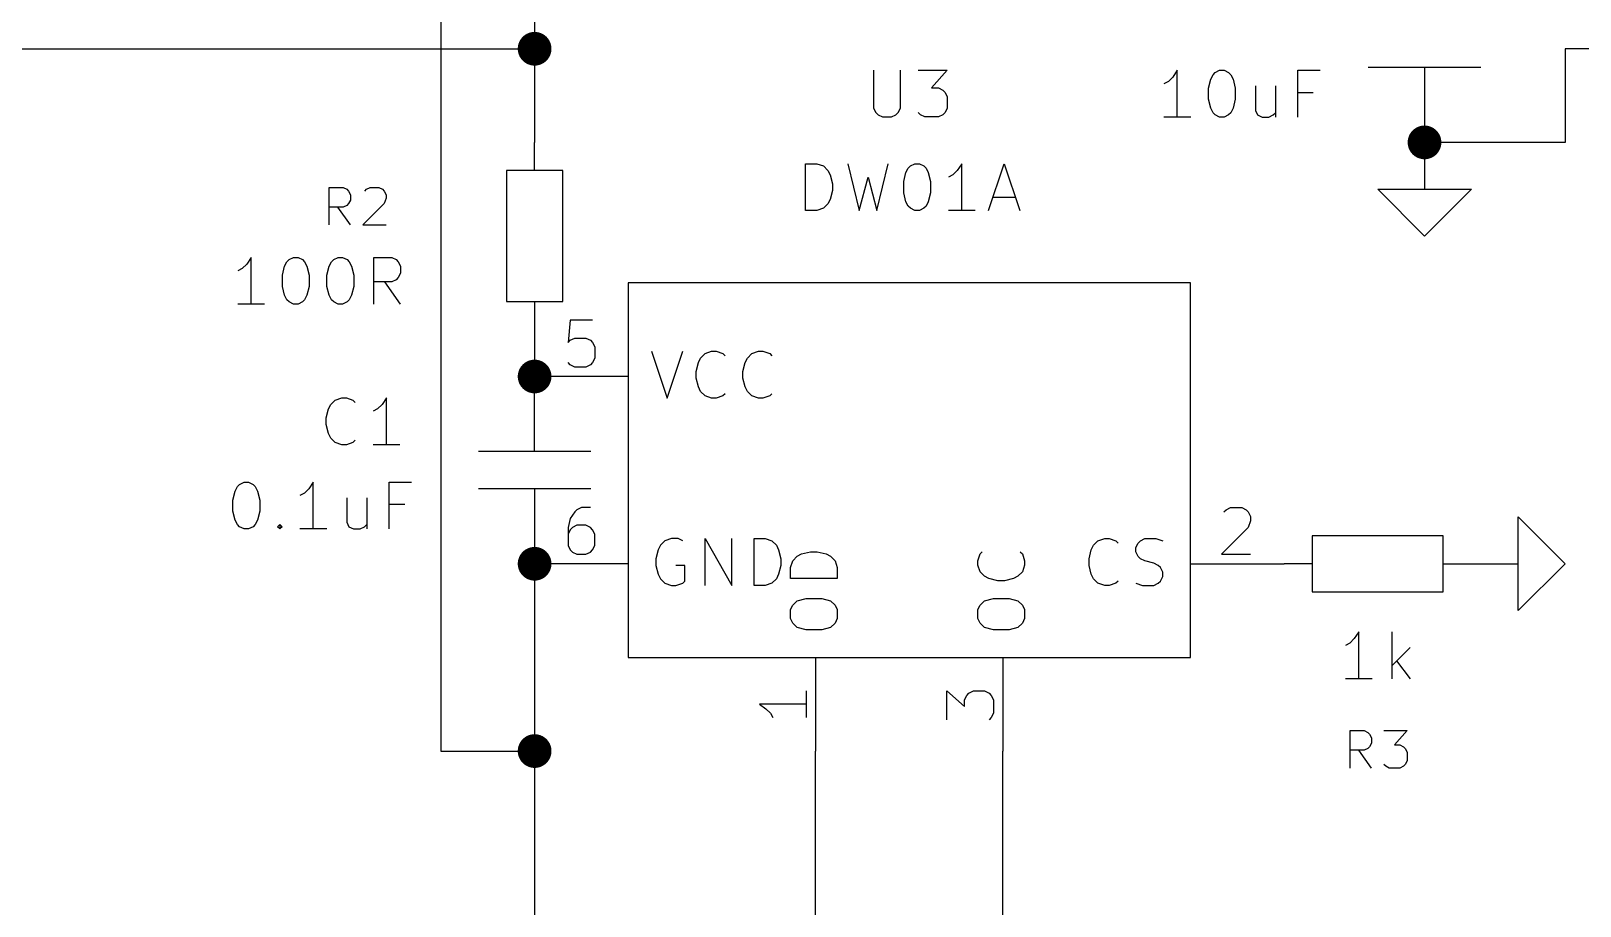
# Model space of a CAD drawing. Header units: inches. Extents: x 0.4 to 11.3, y -7.9 to -0.4.
# Drawn here: x 7.362 to 9.016, y -2.266 to -1.331 of the extents above; entities that cross this region are included whole.
import ezdxf

# ---------------------------------------------------------------- set-up
doc = ezdxf.new("R2010")
doc.units = ezdxf.units.IN
doc.header["$MEASUREMENT"] = 0
for name, color, linetype in [('GREENSIXTYFIVE', 129, 'CONTINUOUS'), ('LIGHTGREEN', 92, 'CONTINUOUS'), ('LIGHTRED', 12, 'CONTINUOUS'), ('RED', 14, 'CONTINUOUS'), ('WHITE', 250, 'CONTINUOUS')]:
    doc.layers.add(name, color=color, linetype=linetype)

msp = doc.modelspace()

# ---------------------------------------------------------------- linework, layer by layer
at = {"layer": 'GREENSIXTYFIVE', "linetype": 'CONTINUOUS'}
for p, q in [((8.2619, -1.3728), (8.2619, -1.4133)), ((8.2619, -1.3728), (8.2619, -1.4133)), ((8.2905, -1.4133), (8.2905, -1.3728)), ((8.2905, -1.4133), (8.2905, -1.3728)), ((8.3095, -1.3728), (8.3405, -1.3728)), ((8.3095, -1.3728), (8.3405, -1.3728)), ((8.3405, -1.3728), (8.3238, -1.3919)), ((8.3405, -1.3728), (8.3238, -1.3919)), ((8.5766, -1.385), (8.5718, -1.3873)), ((8.5766, -1.385), (8.5718, -1.3873)), ((8.5813, -1.3802), (8.5766, -1.385)), ((8.5813, -1.3802), (8.5766, -1.385)), ((8.5861, -1.373), (8.5813, -1.3802)), ((8.5861, -1.373), (8.5813, -1.3802)), ((8.5861, -1.423), (8.5861, -1.373)), ((8.5861, -1.423), (8.5861, -1.373)), ((8.6194, -1.3921), (8.6218, -1.3826)), ((8.6194, -1.3921), (8.6218, -1.3826)), ((8.6218, -1.3826), (8.6242, -1.3778)), ((8.6218, -1.3826), (8.6242, -1.3778)), ((8.6242, -1.3778), (8.6266, -1.3754)), ((8.6242, -1.3778), (8.6266, -1.3754)), ((8.6266, -1.3754), (8.6313, -1.373)), ((8.6266, -1.3754), (8.6313, -1.373)), ((8.6313, -1.373), (8.6361, -1.373)), ((8.6313, -1.373), (8.6361, -1.373)), ((8.6361, -1.373), (8.6409, -1.3754)), ((8.6361, -1.373), (8.6409, -1.3754)), ((8.6409, -1.3754), (8.6432, -1.3778)), ((8.6409, -1.3754), (8.6432, -1.3778)), ((8.6432, -1.3778), (8.6456, -1.3826)), ((8.6432, -1.3778), (8.6456, -1.3826)), ((8.6456, -1.3826), (8.648, -1.3921)), ((8.6456, -1.3826), (8.648, -1.3921)), ((8.7147, -1.423), (8.7147, -1.373)), ((8.7147, -1.373), (8.7385, -1.373)), ((8.7147, -1.423), (8.7147, -1.373)), ((8.7147, -1.373), (8.7385, -1.373)), ((8.3238, -1.3919), (8.331, -1.3919)), ((8.3238, -1.3919), (8.331, -1.3919)), ((8.331, -1.3919), (8.3357, -1.3942)), ((8.331, -1.3919), (8.3357, -1.3942)), ((8.3357, -1.3942), (8.3381, -1.3966)), ((8.3357, -1.3942), (8.3381, -1.3966)), ((8.3381, -1.3966), (8.3405, -1.4014)), ((8.3381, -1.3966), (8.3405, -1.4014)), ((8.3405, -1.4014), (8.3405, -1.4133)), ((8.3405, -1.4014), (8.3405, -1.4133)), ((8.6194, -1.404), (8.6194, -1.3921)), ((8.6194, -1.404), (8.6194, -1.3921)), ((8.6218, -1.4135), (8.6194, -1.404)), ((8.6218, -1.4135), (8.6194, -1.404)), ((8.648, -1.404), (8.6456, -1.4135)), ((8.648, -1.404), (8.6456, -1.4135)), ((8.648, -1.3921), (8.648, -1.404)), ((8.648, -1.3921), (8.648, -1.404)), ((8.6694, -1.3897), (8.6694, -1.4159)), ((8.6694, -1.3897), (8.6694, -1.4159)), ((8.6909, -1.3897), (8.6909, -1.423)), ((8.6909, -1.3897), (8.6909, -1.423)), ((8.7313, -1.3969), (8.7147, -1.3969)), ((8.7313, -1.3969), (8.7147, -1.3969)), ((8.2619, -1.4133), (8.2643, -1.418)), ((8.2619, -1.4133), (8.2643, -1.418)), ((8.2643, -1.418), (8.2667, -1.4204)), ((8.2643, -1.418), (8.2667, -1.4204)), ((8.2667, -1.4204), (8.2714, -1.4228)), ((8.2667, -1.4204), (8.2714, -1.4228)), ((8.2809, -1.4228), (8.2857, -1.4204)), ((8.2809, -1.4228), (8.2857, -1.4204)), ((8.2857, -1.4204), (8.2881, -1.418)), ((8.2857, -1.4204), (8.2881, -1.418)), ((8.2881, -1.418), (8.2905, -1.4133)), ((8.2881, -1.418), (8.2905, -1.4133)), ((8.3119, -1.4204), (8.3095, -1.418)), ((8.3119, -1.4204), (8.3095, -1.418)), ((8.3167, -1.4228), (8.3119, -1.4204)), ((8.3167, -1.4228), (8.3119, -1.4204)), ((8.3357, -1.4204), (8.331, -1.4228)), ((8.3357, -1.4204), (8.331, -1.4228)), ((8.3381, -1.418), (8.3357, -1.4204)), ((8.3381, -1.418), (8.3357, -1.4204)), ((8.3405, -1.4133), (8.3381, -1.418)), ((8.3405, -1.4133), (8.3381, -1.418)), ((8.6242, -1.4183), (8.6218, -1.4135)), ((8.6242, -1.4183), (8.6218, -1.4135)), ((8.6266, -1.4207), (8.6242, -1.4183)), ((8.6266, -1.4207), (8.6242, -1.4183)), ((8.6313, -1.423), (8.6266, -1.4207)), ((8.6313, -1.423), (8.6266, -1.4207)), ((8.6409, -1.4207), (8.6361, -1.423)), ((8.6409, -1.4207), (8.6361, -1.423)), ((8.6432, -1.4183), (8.6409, -1.4207)), ((8.6432, -1.4183), (8.6409, -1.4207)), ((8.6456, -1.4135), (8.6432, -1.4183)), ((8.6456, -1.4135), (8.6432, -1.4183)), ((8.6694, -1.4159), (8.6718, -1.4207)), ((8.6694, -1.4159), (8.6718, -1.4207)), ((8.6718, -1.4207), (8.6766, -1.423)), ((8.6718, -1.4207), (8.6766, -1.423)), ((8.6837, -1.423), (8.6885, -1.4207)), ((8.6837, -1.423), (8.6885, -1.4207)), ((8.6885, -1.4207), (8.6909, -1.4183)), ((8.6885, -1.4207), (8.6909, -1.4183)), ((8.2714, -1.4228), (8.2809, -1.4228)), ((8.2714, -1.4228), (8.2809, -1.4228)), ((8.331, -1.4228), (8.3167, -1.4228)), ((8.331, -1.4228), (8.3167, -1.4228)), ((8.6004, -1.423), (8.5718, -1.423)), ((8.6004, -1.423), (8.5718, -1.423)), ((8.6361, -1.423), (8.6313, -1.423)), ((8.6361, -1.423), (8.6313, -1.423)), ((8.6766, -1.423), (8.6837, -1.423)), ((8.6766, -1.423), (8.6837, -1.423)), ((8.1893, -1.5228), (8.1893, -1.4728)), ((8.1893, -1.4728), (8.2012, -1.4728)), ((8.1893, -1.5228), (8.1893, -1.4728)), ((8.1893, -1.4728), (8.2012, -1.4728)), ((8.2012, -1.4728), (8.2083, -1.4752)), ((8.2012, -1.4728), (8.2083, -1.4752)), ((8.2083, -1.4752), (8.2131, -1.4799)), ((8.2083, -1.4752), (8.2131, -1.4799)), ((8.2131, -1.4799), (8.2155, -1.4847)), ((8.2131, -1.4799), (8.2155, -1.4847)), ((8.2155, -1.4847), (8.2179, -1.4942)), ((8.2155, -1.4847), (8.2179, -1.4942)), ((8.2345, -1.4728), (8.2464, -1.5228)), ((8.2345, -1.4728), (8.2464, -1.5228)), ((8.2464, -1.5228), (8.256, -1.4871)), ((8.2464, -1.5228), (8.256, -1.4871)), ((8.256, -1.4871), (8.2655, -1.5228)), ((8.256, -1.4871), (8.2655, -1.5228)), ((8.2655, -1.5228), (8.2774, -1.4728)), ((8.2655, -1.5228), (8.2774, -1.4728)), ((8.294, -1.4919), (8.2964, -1.4823)), ((8.294, -1.4919), (8.2964, -1.4823)), ((8.2964, -1.4823), (8.2988, -1.4776)), ((8.2964, -1.4823), (8.2988, -1.4776)), ((8.2988, -1.4776), (8.3012, -1.4752)), ((8.2988, -1.4776), (8.3012, -1.4752)), ((8.3012, -1.4752), (8.3059, -1.4728)), ((8.3012, -1.4752), (8.3059, -1.4728)), ((8.3059, -1.4728), (8.3107, -1.4728)), ((8.3059, -1.4728), (8.3107, -1.4728)), ((8.3107, -1.4728), (8.3155, -1.4752)), ((8.3107, -1.4728), (8.3155, -1.4752)), ((8.3155, -1.4752), (8.3179, -1.4776)), ((8.3155, -1.4752), (8.3179, -1.4776)), ((8.3179, -1.4776), (8.3202, -1.4823)), ((8.3179, -1.4776), (8.3202, -1.4823)), ((8.3202, -1.4823), (8.3226, -1.4919)), ((8.3202, -1.4823), (8.3226, -1.4919)), ((8.3464, -1.4847), (8.3417, -1.4871)), ((8.3464, -1.4847), (8.3417, -1.4871)), ((8.3512, -1.4799), (8.3464, -1.4847)), ((8.3512, -1.4799), (8.3464, -1.4847)), ((8.3559, -1.4728), (8.3512, -1.4799)), ((8.3559, -1.4728), (8.3512, -1.4799)), ((8.3559, -1.5228), (8.3559, -1.4728)), ((8.3559, -1.5228), (8.3559, -1.4728)), ((8.3845, -1.5228), (8.4012, -1.4728)), ((8.3845, -1.5228), (8.4012, -1.4728)), ((8.4012, -1.4728), (8.4179, -1.5228)), ((8.4012, -1.4728), (8.4179, -1.5228)), ((7.6805, -1.5382), (7.6805, -1.4982)), ((7.6805, -1.4982), (7.6957, -1.4982)), ((7.6805, -1.5382), (7.6805, -1.4982)), ((7.6805, -1.4982), (7.6957, -1.4982)), ((7.6957, -1.4982), (7.6995, -1.5001)), ((7.6957, -1.4982), (7.6995, -1.5001)), ((7.6995, -1.5001), (7.7014, -1.5021)), ((7.6995, -1.5001), (7.7014, -1.5021)), ((7.7014, -1.5021), (7.7033, -1.5059)), ((7.7014, -1.5021), (7.7033, -1.5059)), ((7.7186, -1.5021), (7.7205, -1.5001)), ((7.7186, -1.5021), (7.7205, -1.5001)), ((7.7205, -1.5001), (7.7243, -1.4982)), ((7.7205, -1.5001), (7.7243, -1.4982)), ((7.7243, -1.4982), (7.7338, -1.4982)), ((7.7243, -1.4982), (7.7338, -1.4982)), ((7.7338, -1.4982), (7.7376, -1.5001)), ((7.7338, -1.4982), (7.7376, -1.5001)), ((7.7376, -1.5001), (7.7395, -1.5021)), ((7.7376, -1.5001), (7.7395, -1.5021)), ((7.7395, -1.5021), (7.7414, -1.5059)), ((7.7395, -1.5021), (7.7414, -1.5059)), ((8.2179, -1.5014), (8.2155, -1.5109)), ((8.2179, -1.5014), (8.2155, -1.5109)), ((8.2179, -1.4942), (8.2179, -1.5014)), ((8.2179, -1.4942), (8.2179, -1.5014)), ((8.294, -1.5038), (8.294, -1.4919)), ((8.294, -1.5038), (8.294, -1.4919)), ((8.2964, -1.5133), (8.294, -1.5038)), ((8.2964, -1.5133), (8.294, -1.5038)), ((8.3226, -1.5038), (8.3202, -1.5133)), ((8.3226, -1.5038), (8.3202, -1.5133)), ((8.3226, -1.4919), (8.3226, -1.5038)), ((8.3226, -1.4919), (8.3226, -1.5038)), ((7.6957, -1.5192), (7.6805, -1.5192)), ((7.6957, -1.5192), (7.6805, -1.5192)), ((7.7033, -1.5382), (7.69, -1.5192)), ((7.7033, -1.5382), (7.69, -1.5192)), ((7.6995, -1.5173), (7.6957, -1.5192)), ((7.6995, -1.5173), (7.6957, -1.5192)), ((7.7014, -1.5154), (7.6995, -1.5173)), ((7.7014, -1.5154), (7.6995, -1.5173)), ((7.7033, -1.5116), (7.7014, -1.5154)), ((7.7033, -1.5116), (7.7014, -1.5154)), ((7.7033, -1.5059), (7.7033, -1.5116)), ((7.7033, -1.5059), (7.7033, -1.5116)), ((7.7395, -1.5154), (7.7167, -1.5382)), ((7.7395, -1.5154), (7.7167, -1.5382)), ((7.7414, -1.5097), (7.7395, -1.5154)), ((7.7414, -1.5097), (7.7395, -1.5154)), ((7.7414, -1.5059), (7.7414, -1.5097)), ((7.7414, -1.5059), (7.7414, -1.5097)), ((8.2083, -1.5204), (8.2012, -1.5228)), ((8.2083, -1.5204), (8.2012, -1.5228)), ((8.2131, -1.5157), (8.2083, -1.5204)), ((8.2131, -1.5157), (8.2083, -1.5204)), ((8.2155, -1.5109), (8.2131, -1.5157)), ((8.2155, -1.5109), (8.2131, -1.5157)), ((8.2988, -1.518), (8.2964, -1.5133)), ((8.2988, -1.518), (8.2964, -1.5133)), ((8.3012, -1.5204), (8.2988, -1.518)), ((8.3012, -1.5204), (8.2988, -1.518)), ((8.3059, -1.5228), (8.3012, -1.5204)), ((8.3059, -1.5228), (8.3012, -1.5204)), ((8.3155, -1.5204), (8.3107, -1.5228)), ((8.3155, -1.5204), (8.3107, -1.5228)), ((8.3179, -1.518), (8.3155, -1.5204)), ((8.3179, -1.518), (8.3155, -1.5204)), ((8.3202, -1.5133), (8.3179, -1.518)), ((8.3202, -1.5133), (8.3179, -1.518)), ((8.3893, -1.5085), (8.4131, -1.5085)), ((8.3893, -1.5085), (8.4131, -1.5085)), ((8.2012, -1.5228), (8.1893, -1.5228)), ((8.2012, -1.5228), (8.1893, -1.5228)), ((8.3107, -1.5228), (8.3059, -1.5228)), ((8.3107, -1.5228), (8.3059, -1.5228)), ((8.3702, -1.5228), (8.3417, -1.5228)), ((8.3702, -1.5228), (8.3417, -1.5228)), ((7.7167, -1.5382), (7.7414, -1.5382)), ((7.7167, -1.5382), (7.7414, -1.5382)), ((7.5879, -1.5847), (7.5831, -1.5871)), ((7.5879, -1.5847), (7.5831, -1.5871)), ((7.5926, -1.5799), (7.5879, -1.5847)), ((7.5926, -1.5799), (7.5879, -1.5847)), ((7.5974, -1.5728), (7.5926, -1.5799)), ((7.5974, -1.5728), (7.5926, -1.5799)), ((7.5974, -1.6228), (7.5974, -1.5728)), ((7.5974, -1.6228), (7.5974, -1.5728)), ((7.6307, -1.5919), (7.6331, -1.5823)), ((7.6307, -1.5919), (7.6331, -1.5823)), ((7.6331, -1.5823), (7.6355, -1.5776)), ((7.6331, -1.5823), (7.6355, -1.5776)), ((7.6355, -1.5776), (7.6379, -1.5752)), ((7.6355, -1.5776), (7.6379, -1.5752)), ((7.6379, -1.5752), (7.6426, -1.5728)), ((7.6379, -1.5752), (7.6426, -1.5728)), ((7.6426, -1.5728), (7.6474, -1.5728)), ((7.6426, -1.5728), (7.6474, -1.5728)), ((7.6474, -1.5728), (7.6521, -1.5752)), ((7.6474, -1.5728), (7.6521, -1.5752)), ((7.6521, -1.5752), (7.6545, -1.5776)), ((7.6521, -1.5752), (7.6545, -1.5776)), ((7.6545, -1.5776), (7.6569, -1.5823)), ((7.6545, -1.5776), (7.6569, -1.5823)), ((7.6569, -1.5823), (7.6593, -1.5919)), ((7.6569, -1.5823), (7.6593, -1.5919)), ((7.6783, -1.5919), (7.6807, -1.5823)), ((7.6783, -1.5919), (7.6807, -1.5823)), ((7.6807, -1.5823), (7.6831, -1.5776)), ((7.6807, -1.5823), (7.6831, -1.5776)), ((7.6831, -1.5776), (7.6855, -1.5752)), ((7.6831, -1.5776), (7.6855, -1.5752)), ((7.6855, -1.5752), (7.6902, -1.5728)), ((7.6855, -1.5752), (7.6902, -1.5728)), ((7.6902, -1.5728), (7.695, -1.5728)), ((7.6902, -1.5728), (7.695, -1.5728)), ((7.695, -1.5728), (7.6998, -1.5752)), ((7.695, -1.5728), (7.6998, -1.5752)), ((7.6998, -1.5752), (7.7021, -1.5776)), ((7.6998, -1.5752), (7.7021, -1.5776)), ((7.7021, -1.5776), (7.7045, -1.5823)), ((7.7021, -1.5776), (7.7045, -1.5823)), ((7.7045, -1.5823), (7.7069, -1.5919)), ((7.7045, -1.5823), (7.7069, -1.5919)), ((7.7283, -1.6228), (7.7283, -1.5728)), ((7.7283, -1.5728), (7.7474, -1.5728)), ((7.7283, -1.6228), (7.7283, -1.5728)), ((7.7283, -1.5728), (7.7474, -1.5728)), ((7.7474, -1.5728), (7.7521, -1.5752)), ((7.7474, -1.5728), (7.7521, -1.5752)), ((7.7521, -1.5752), (7.7545, -1.5776)), ((7.7521, -1.5752), (7.7545, -1.5776)), ((7.7545, -1.5776), (7.7569, -1.5823)), ((7.7545, -1.5776), (7.7569, -1.5823)), ((7.7569, -1.5823), (7.7569, -1.5895)), ((7.7569, -1.5823), (7.7569, -1.5895)), ((7.6307, -1.6038), (7.6307, -1.5919)), ((7.6307, -1.6038), (7.6307, -1.5919)), ((7.6331, -1.6133), (7.6307, -1.6038)), ((7.6331, -1.6133), (7.6307, -1.6038)), ((7.6593, -1.6038), (7.6569, -1.6133)), ((7.6593, -1.6038), (7.6569, -1.6133)), ((7.6593, -1.5919), (7.6593, -1.6038)), ((7.6593, -1.5919), (7.6593, -1.6038)), ((7.6783, -1.6038), (7.6783, -1.5919)), ((7.6783, -1.6038), (7.6783, -1.5919)), ((7.6807, -1.6133), (7.6783, -1.6038)), ((7.6807, -1.6133), (7.6783, -1.6038)), ((7.7069, -1.6038), (7.7045, -1.6133)), ((7.7069, -1.6038), (7.7045, -1.6133)), ((7.7069, -1.5919), (7.7069, -1.6038)), ((7.7069, -1.5919), (7.7069, -1.6038)), ((7.7474, -1.599), (7.7283, -1.599)), ((7.7474, -1.599), (7.7283, -1.599)), ((7.7569, -1.6228), (7.7402, -1.599)), ((7.7569, -1.6228), (7.7402, -1.599)), ((7.7521, -1.5966), (7.7474, -1.599)), ((7.7521, -1.5966), (7.7474, -1.599)), ((7.7545, -1.5942), (7.7521, -1.5966)), ((7.7545, -1.5942), (7.7521, -1.5966)), ((7.7569, -1.5895), (7.7545, -1.5942)), ((7.7569, -1.5895), (7.7545, -1.5942)), ((7.6355, -1.618), (7.6331, -1.6133)), ((7.6355, -1.618), (7.6331, -1.6133)), ((7.6379, -1.6204), (7.6355, -1.618)), ((7.6379, -1.6204), (7.6355, -1.618)), ((7.6426, -1.6228), (7.6379, -1.6204)), ((7.6426, -1.6228), (7.6379, -1.6204)), ((7.6521, -1.6204), (7.6474, -1.6228)), ((7.6521, -1.6204), (7.6474, -1.6228)), ((7.6545, -1.618), (7.6521, -1.6204)), ((7.6545, -1.618), (7.6521, -1.6204)), ((7.6569, -1.6133), (7.6545, -1.618)), ((7.6569, -1.6133), (7.6545, -1.618)), ((7.6831, -1.618), (7.6807, -1.6133)), ((7.6831, -1.618), (7.6807, -1.6133)), ((7.6855, -1.6204), (7.6831, -1.618)), ((7.6855, -1.6204), (7.6831, -1.618)), ((7.6902, -1.6228), (7.6855, -1.6204)), ((7.6902, -1.6228), (7.6855, -1.6204)), ((7.6998, -1.6204), (7.695, -1.6228)), ((7.6998, -1.6204), (7.695, -1.6228)), ((7.7021, -1.618), (7.6998, -1.6204)), ((7.7021, -1.618), (7.6998, -1.6204)), ((7.7045, -1.6133), (7.7021, -1.618)), ((7.7045, -1.6133), (7.7021, -1.618)), ((7.6117, -1.6228), (7.5831, -1.6228)), ((7.6117, -1.6228), (7.5831, -1.6228)), ((7.6474, -1.6228), (7.6426, -1.6228)), ((7.6474, -1.6228), (7.6426, -1.6228)), ((7.695, -1.6228), (7.6902, -1.6228)), ((7.695, -1.6228), (7.6902, -1.6228)), ((8.0248, -1.6731), (8.0414, -1.7231)), ((8.0248, -1.6731), (8.0414, -1.7231)), ((8.0414, -1.7231), (8.0581, -1.6731)), ((8.0414, -1.7231), (8.0581, -1.6731)), ((8.0724, -1.6946), (8.0748, -1.685)), ((8.0724, -1.6946), (8.0748, -1.685)), ((8.0748, -1.685), (8.0771, -1.6803)), ((8.0748, -1.685), (8.0771, -1.6803)), ((8.0771, -1.6803), (8.0819, -1.6755)), ((8.0771, -1.6803), (8.0819, -1.6755)), ((8.0819, -1.6755), (8.089, -1.6731)), ((8.0819, -1.6755), (8.089, -1.6731)), ((8.089, -1.6731), (8.0938, -1.6731)), ((8.089, -1.6731), (8.0938, -1.6731)), ((8.0938, -1.6731), (8.101, -1.6755)), ((8.0938, -1.6731), (8.101, -1.6755)), ((8.101, -1.6755), (8.1033, -1.6779)), ((8.101, -1.6755), (8.1033, -1.6779)), ((8.1224, -1.6946), (8.1248, -1.685)), ((8.1224, -1.6946), (8.1248, -1.685)), ((8.1248, -1.685), (8.1271, -1.6803)), ((8.1248, -1.685), (8.1271, -1.6803)), ((8.1271, -1.6803), (8.1319, -1.6755)), ((8.1271, -1.6803), (8.1319, -1.6755)), ((8.1319, -1.6755), (8.139, -1.6731)), ((8.1319, -1.6755), (8.139, -1.6731)), ((8.139, -1.6731), (8.1438, -1.6731)), ((8.139, -1.6731), (8.1438, -1.6731)), ((8.1438, -1.6731), (8.151, -1.6755)), ((8.1438, -1.6731), (8.151, -1.6755)), ((8.151, -1.6755), (8.1533, -1.6779)), ((8.151, -1.6755), (8.1533, -1.6779)), ((8.0724, -1.7017), (8.0724, -1.6946)), ((8.0724, -1.7017), (8.0724, -1.6946)), ((8.0748, -1.7112), (8.0724, -1.7017)), ((8.0748, -1.7112), (8.0724, -1.7017)), ((8.1224, -1.7017), (8.1224, -1.6946)), ((8.1224, -1.7017), (8.1224, -1.6946)), ((8.1248, -1.7112), (8.1224, -1.7017)), ((8.1248, -1.7112), (8.1224, -1.7017)), ((8.0771, -1.716), (8.0748, -1.7112)), ((8.0771, -1.716), (8.0748, -1.7112)), ((8.0819, -1.7208), (8.0771, -1.716)), ((8.0819, -1.7208), (8.0771, -1.716)), ((8.1033, -1.7184), (8.101, -1.7208)), ((8.1033, -1.7184), (8.101, -1.7208)), ((8.1271, -1.716), (8.1248, -1.7112)), ((8.1271, -1.716), (8.1248, -1.7112)), ((8.1319, -1.7208), (8.1271, -1.716)), ((8.1319, -1.7208), (8.1271, -1.716)), ((8.1533, -1.7184), (8.151, -1.7208)), ((8.1533, -1.7184), (8.151, -1.7208)), ((7.6775, -1.7442), (7.6799, -1.7347)), ((7.6775, -1.7442), (7.6799, -1.7347)), ((7.6799, -1.7347), (7.6823, -1.7299)), ((7.6799, -1.7347), (7.6823, -1.7299)), ((7.6823, -1.7299), (7.6871, -1.7252)), ((7.6823, -1.7299), (7.6871, -1.7252)), ((7.6871, -1.7252), (7.6942, -1.7228)), ((7.6871, -1.7252), (7.6942, -1.7228)), ((7.6942, -1.7228), (7.699, -1.7228)), ((7.6942, -1.7228), (7.699, -1.7228)), ((7.699, -1.7228), (7.7061, -1.7252)), ((7.699, -1.7228), (7.7061, -1.7252)), ((7.7061, -1.7252), (7.7085, -1.7276)), ((7.7061, -1.7252), (7.7085, -1.7276)), ((7.7323, -1.7347), (7.7275, -1.7371)), ((7.7323, -1.7347), (7.7275, -1.7371)), ((7.7371, -1.7299), (7.7323, -1.7347)), ((7.7371, -1.7299), (7.7323, -1.7347)), ((7.7418, -1.7228), (7.7371, -1.7299)), ((7.7418, -1.7228), (7.7371, -1.7299)), ((7.7418, -1.7728), (7.7418, -1.7228)), ((7.7418, -1.7728), (7.7418, -1.7228)), ((8.089, -1.7231), (8.0819, -1.7208)), ((8.089, -1.7231), (8.0819, -1.7208)), ((8.0938, -1.7231), (8.089, -1.7231)), ((8.0938, -1.7231), (8.089, -1.7231)), ((8.101, -1.7208), (8.0938, -1.7231)), ((8.101, -1.7208), (8.0938, -1.7231)), ((8.139, -1.7231), (8.1319, -1.7208)), ((8.139, -1.7231), (8.1319, -1.7208)), ((8.1438, -1.7231), (8.139, -1.7231)), ((8.1438, -1.7231), (8.139, -1.7231)), ((8.151, -1.7208), (8.1438, -1.7231)), ((8.151, -1.7208), (8.1438, -1.7231)), ((7.6775, -1.7514), (7.6775, -1.7442)), ((7.6775, -1.7514), (7.6775, -1.7442)), ((7.6799, -1.7609), (7.6775, -1.7514)), ((7.6799, -1.7609), (7.6775, -1.7514)), ((7.6823, -1.7657), (7.6799, -1.7609)), ((7.6823, -1.7657), (7.6799, -1.7609)), ((7.6871, -1.7704), (7.6823, -1.7657)), ((7.6871, -1.7704), (7.6823, -1.7657)), ((7.7085, -1.768), (7.7061, -1.7704)), ((7.7085, -1.768), (7.7061, -1.7704)), ((7.6942, -1.7728), (7.6871, -1.7704)), ((7.6942, -1.7728), (7.6871, -1.7704)), ((7.699, -1.7728), (7.6942, -1.7728)), ((7.699, -1.7728), (7.6942, -1.7728)), ((7.7061, -1.7704), (7.699, -1.7728)), ((7.7061, -1.7704), (7.699, -1.7728)), ((7.7561, -1.7728), (7.7275, -1.7728)), ((7.7561, -1.7728), (7.7275, -1.7728)), ((7.5804, -1.8223), (7.5828, -1.8176)), ((7.5804, -1.8223), (7.5828, -1.8176)), ((7.5828, -1.8176), (7.5851, -1.8152)), ((7.5828, -1.8176), (7.5851, -1.8152)), ((7.5851, -1.8152), (7.5899, -1.8128)), ((7.5851, -1.8152), (7.5899, -1.8128)), ((7.5899, -1.8128), (7.5947, -1.8128)), ((7.5899, -1.8128), (7.5947, -1.8128)), ((7.5947, -1.8128), (7.5994, -1.8152)), ((7.5947, -1.8128), (7.5994, -1.8152)), ((7.5994, -1.8152), (7.6018, -1.8176)), ((7.5994, -1.8152), (7.6018, -1.8176)), ((7.6018, -1.8176), (7.6042, -1.8223)), ((7.6018, -1.8176), (7.6042, -1.8223)), ((7.6637, -1.8128), (7.659, -1.8199)), ((7.6637, -1.8128), (7.659, -1.8199)), ((7.6637, -1.8628), (7.6637, -1.8128)), ((7.6637, -1.8628), (7.6637, -1.8128)), ((7.7447, -1.8628), (7.7447, -1.8128)), ((7.7447, -1.8128), (7.7685, -1.8128)), ((7.7447, -1.8628), (7.7447, -1.8128)), ((7.7447, -1.8128), (7.7685, -1.8128)), ((7.578, -1.8319), (7.5804, -1.8223)), ((7.578, -1.8319), (7.5804, -1.8223)), ((7.578, -1.8438), (7.578, -1.8319)), ((7.578, -1.8438), (7.578, -1.8319)), ((7.6042, -1.8223), (7.6066, -1.8319)), ((7.6042, -1.8223), (7.6066, -1.8319)), ((7.6066, -1.8319), (7.6066, -1.8438)), ((7.6066, -1.8319), (7.6066, -1.8438)), ((7.6542, -1.8247), (7.6494, -1.8271)), ((7.6542, -1.8247), (7.6494, -1.8271)), ((7.659, -1.8199), (7.6542, -1.8247)), ((7.659, -1.8199), (7.6542, -1.8247)), ((7.6994, -1.8295), (7.6994, -1.8557)), ((7.6994, -1.8295), (7.6994, -1.8557)), ((7.7209, -1.8295), (7.7209, -1.8628)), ((7.7209, -1.8295), (7.7209, -1.8628)), ((7.5804, -1.8533), (7.578, -1.8438)), ((7.5804, -1.8533), (7.578, -1.8438)), ((7.6066, -1.8438), (7.6042, -1.8533)), ((7.6066, -1.8438), (7.6042, -1.8533)), ((7.7613, -1.8366), (7.7447, -1.8366)), ((7.7613, -1.8366), (7.7447, -1.8366)), ((7.5828, -1.858), (7.5804, -1.8533)), ((7.5828, -1.858), (7.5804, -1.8533)), ((7.5851, -1.8604), (7.5828, -1.858)), ((7.5851, -1.8604), (7.5828, -1.858)), ((7.5899, -1.8628), (7.5851, -1.8604)), ((7.5899, -1.8628), (7.5851, -1.8604)), ((7.5947, -1.8628), (7.5899, -1.8628)), ((7.5947, -1.8628), (7.5899, -1.8628)), ((7.5994, -1.8604), (7.5947, -1.8628)), ((7.5994, -1.8604), (7.5947, -1.8628)), ((7.6018, -1.858), (7.5994, -1.8604)), ((7.6018, -1.858), (7.5994, -1.8604)), ((7.6042, -1.8533), (7.6018, -1.858)), ((7.6042, -1.8533), (7.6018, -1.858)), ((7.6256, -1.8604), (7.628, -1.858)), ((7.6256, -1.8604), (7.628, -1.858)), ((7.628, -1.8628), (7.6256, -1.8604)), ((7.628, -1.8628), (7.6256, -1.8604)), ((7.628, -1.858), (7.6304, -1.8604)), ((7.628, -1.858), (7.628, -1.8628)), ((7.628, -1.858), (7.6304, -1.8604)), ((7.628, -1.858), (7.628, -1.8628)), ((7.6304, -1.8604), (7.628, -1.8628)), ((7.6304, -1.8604), (7.628, -1.8628)), ((7.678, -1.8628), (7.6494, -1.8628)), ((7.678, -1.8628), (7.6494, -1.8628)), ((7.6994, -1.8557), (7.7018, -1.8604)), ((7.6994, -1.8557), (7.7018, -1.8604)), ((7.7018, -1.8604), (7.7066, -1.8628)), ((7.7018, -1.8604), (7.7066, -1.8628)), ((7.7066, -1.8628), (7.7137, -1.8628)), ((7.7066, -1.8628), (7.7137, -1.8628)), ((7.7137, -1.8628), (7.7185, -1.8604)), ((7.7137, -1.8628), (7.7185, -1.8604)), ((7.7185, -1.8604), (7.7209, -1.858)), ((7.7185, -1.8604), (7.7209, -1.858)), ((8.0319, -1.885), (8.0295, -1.8946)), ((8.0319, -1.885), (8.0295, -1.8946)), ((8.0343, -1.8803), (8.0319, -1.885)), ((8.0343, -1.8803), (8.0319, -1.885)), ((8.039, -1.8755), (8.0343, -1.8803)), ((8.039, -1.8755), (8.0343, -1.8803)), ((8.0462, -1.8731), (8.039, -1.8755)), ((8.0462, -1.8731), (8.039, -1.8755)), ((8.0533, -1.8731), (8.0462, -1.8731)), ((8.0533, -1.8731), (8.0462, -1.8731)), ((8.0581, -1.8755), (8.0533, -1.8731)), ((8.0581, -1.8755), (8.0533, -1.8731)), ((8.0819, -1.9231), (8.0819, -1.8731)), ((8.0819, -1.8731), (8.1105, -1.9231)), ((8.0819, -1.9231), (8.0819, -1.8731)), ((8.0819, -1.8731), (8.1105, -1.9231)), ((8.1105, -1.9231), (8.1105, -1.8731)), ((8.1105, -1.9231), (8.1105, -1.8731)), ((8.1343, -1.9231), (8.1343, -1.8731)), ((8.1343, -1.8731), (8.1462, -1.8731)), ((8.1343, -1.9231), (8.1343, -1.8731)), ((8.1343, -1.8731), (8.1462, -1.8731)), ((8.1462, -1.8731), (8.1533, -1.8755)), ((8.1462, -1.8731), (8.1533, -1.8755)), ((8.1533, -1.8755), (8.1581, -1.8803)), ((8.1533, -1.8755), (8.1581, -1.8803)), ((8.1581, -1.8803), (8.1605, -1.885)), ((8.1581, -1.8803), (8.1605, -1.885)), ((8.1605, -1.885), (8.1629, -1.8946)), ((8.1605, -1.885), (8.1629, -1.8946)), ((8.4919, -1.8946), (8.4943, -1.885)), ((8.4919, -1.8946), (8.4943, -1.885)), ((8.4943, -1.885), (8.4967, -1.8803)), ((8.4943, -1.885), (8.4967, -1.8803)), ((8.4967, -1.8803), (8.5014, -1.8755)), ((8.4967, -1.8803), (8.5014, -1.8755)), ((8.5014, -1.8755), (8.5086, -1.8731)), ((8.5014, -1.8755), (8.5086, -1.8731)), ((8.5086, -1.8731), (8.5133, -1.8731)), ((8.5086, -1.8731), (8.5133, -1.8731)), ((8.5133, -1.8731), (8.5205, -1.8755)), ((8.5133, -1.8731), (8.5205, -1.8755)), ((8.5205, -1.8755), (8.5229, -1.8779)), ((8.5205, -1.8755), (8.5229, -1.8779)), ((8.5419, -1.8827), (8.5443, -1.8779)), ((8.5419, -1.8827), (8.5443, -1.8779)), ((8.5419, -1.8874), (8.5419, -1.8827)), ((8.5419, -1.8874), (8.5419, -1.8827)), ((8.5443, -1.8779), (8.5467, -1.8755)), ((8.5443, -1.8779), (8.5467, -1.8755)), ((8.5467, -1.8755), (8.5514, -1.8731)), ((8.5467, -1.8755), (8.5514, -1.8731)), ((8.5514, -1.8731), (8.5633, -1.8731)), ((8.5514, -1.8731), (8.5633, -1.8731)), ((8.5633, -1.8731), (8.5705, -1.8755)), ((8.5633, -1.8731), (8.5705, -1.8755)), ((8.0295, -1.8946), (8.0295, -1.9017)), ((8.0295, -1.8946), (8.0295, -1.9017)), ((8.0295, -1.9017), (8.0319, -1.9112)), ((8.0295, -1.9017), (8.0319, -1.9112)), ((8.0605, -1.9017), (8.0509, -1.9017)), ((8.0605, -1.9017), (8.0509, -1.9017)), ((8.0605, -1.9184), (8.0605, -1.9017)), ((8.0605, -1.9184), (8.0605, -1.9017)), ((8.1629, -1.9017), (8.1605, -1.9112)), ((8.1629, -1.9017), (8.1605, -1.9112)), ((8.1629, -1.8946), (8.1629, -1.9017)), ((8.1629, -1.8946), (8.1629, -1.9017)), ((8.1731, -1.9038), (8.1755, -1.8967)), ((8.1731, -1.9038), (8.1755, -1.8967)), ((8.1755, -1.8967), (8.1803, -1.8919)), ((8.1755, -1.8967), (8.1803, -1.8919)), ((8.1803, -1.8919), (8.185, -1.8895)), ((8.1803, -1.8919), (8.185, -1.8895)), ((8.185, -1.8895), (8.1946, -1.8871)), ((8.185, -1.8895), (8.1946, -1.8871)), ((8.1946, -1.8871), (8.2017, -1.8871)), ((8.1946, -1.8871), (8.2017, -1.8871)), ((8.2017, -1.8871), (8.2112, -1.8895)), ((8.2017, -1.8871), (8.2112, -1.8895)), ((8.2112, -1.8895), (8.216, -1.8919)), ((8.2112, -1.8895), (8.216, -1.8919)), ((8.216, -1.8919), (8.2208, -1.8967)), ((8.216, -1.8919), (8.2208, -1.8967)), ((8.2208, -1.8967), (8.2231, -1.9038)), ((8.2208, -1.8967), (8.2231, -1.9038)), ((8.3731, -1.8967), (8.3755, -1.8895)), ((8.3731, -1.8967), (8.3755, -1.8895)), ((8.3731, -1.9014), (8.3731, -1.8967)), ((8.3731, -1.9014), (8.3731, -1.8967)), ((8.3755, -1.9086), (8.3731, -1.9014)), ((8.3755, -1.9086), (8.3731, -1.9014)), ((8.3755, -1.8895), (8.3779, -1.8871)), ((8.3755, -1.8895), (8.3779, -1.8871)), ((8.4184, -1.8871), (8.4208, -1.8895)), ((8.4184, -1.8871), (8.4208, -1.8895)), ((8.4208, -1.8895), (8.4231, -1.8967)), ((8.4208, -1.8895), (8.4231, -1.8967)), ((8.4231, -1.9014), (8.4208, -1.9086)), ((8.4231, -1.9014), (8.4208, -1.9086)), ((8.4231, -1.8967), (8.4231, -1.9014)), ((8.4231, -1.8967), (8.4231, -1.9014)), ((8.4919, -1.9017), (8.4919, -1.8946)), ((8.4919, -1.9017), (8.4919, -1.8946)), ((8.4943, -1.9112), (8.4919, -1.9017)), ((8.4943, -1.9112), (8.4919, -1.9017)), ((8.5443, -1.8922), (8.5419, -1.8874)), ((8.5443, -1.8922), (8.5419, -1.8874)), ((8.5467, -1.8946), (8.5443, -1.8922)), ((8.5467, -1.8946), (8.5443, -1.8922)), ((8.5514, -1.8969), (8.5467, -1.8946)), ((8.5514, -1.8969), (8.5467, -1.8946)), ((8.561, -1.8993), (8.5514, -1.8969)), ((8.561, -1.8993), (8.5514, -1.8969)), ((8.5657, -1.9017), (8.561, -1.8993)), ((8.5657, -1.9017), (8.561, -1.8993)), ((8.5681, -1.9041), (8.5657, -1.9017)), ((8.5681, -1.9041), (8.5657, -1.9017)), ((8.0319, -1.9112), (8.0343, -1.916)), ((8.0319, -1.9112), (8.0343, -1.916)), ((8.0343, -1.916), (8.039, -1.9208)), ((8.0343, -1.916), (8.039, -1.9208)), ((8.1581, -1.916), (8.1533, -1.9208)), ((8.1581, -1.916), (8.1533, -1.9208)), ((8.1605, -1.9112), (8.1581, -1.916)), ((8.1605, -1.9112), (8.1581, -1.916)), ((8.1731, -1.9157), (8.1731, -1.9038)), ((8.1731, -1.9157), (8.1731, -1.9038)), ((8.2231, -1.9157), (8.1731, -1.9157)), ((8.2231, -1.9157), (8.1731, -1.9157)), ((8.2231, -1.9038), (8.2231, -1.9157)), ((8.2231, -1.9038), (8.2231, -1.9157)), ((8.3803, -1.9133), (8.3755, -1.9086)), ((8.3803, -1.9133), (8.3755, -1.9086)), ((8.385, -1.9157), (8.3803, -1.9133)), ((8.385, -1.9157), (8.3803, -1.9133)), ((8.3946, -1.9181), (8.385, -1.9157)), ((8.3946, -1.9181), (8.385, -1.9157)), ((8.4017, -1.9181), (8.3946, -1.9181)), ((8.4017, -1.9181), (8.3946, -1.9181)), ((8.4112, -1.9157), (8.4017, -1.9181)), ((8.4112, -1.9157), (8.4017, -1.9181)), ((8.416, -1.9133), (8.4112, -1.9157)), ((8.416, -1.9133), (8.4112, -1.9157)), ((8.4208, -1.9086), (8.416, -1.9133)), ((8.4208, -1.9086), (8.416, -1.9133)), ((8.4967, -1.916), (8.4943, -1.9112)), ((8.4967, -1.916), (8.4943, -1.9112)), ((8.5014, -1.9208), (8.4967, -1.916)), ((8.5014, -1.9208), (8.4967, -1.916)), ((8.5705, -1.9088), (8.5681, -1.9041)), ((8.5705, -1.9088), (8.5681, -1.9041)), ((8.5681, -1.9184), (8.5705, -1.9136)), ((8.5681, -1.9184), (8.5705, -1.9136)), ((8.5705, -1.9136), (8.5705, -1.9088)), ((8.5705, -1.9136), (8.5705, -1.9088)), ((8.039, -1.9208), (8.0462, -1.9231)), ((8.039, -1.9208), (8.0462, -1.9231)), ((8.0462, -1.9231), (8.0509, -1.9231)), ((8.0462, -1.9231), (8.0509, -1.9231)), ((8.0509, -1.9231), (8.0581, -1.9208)), ((8.0509, -1.9231), (8.0581, -1.9208)), ((8.0581, -1.9208), (8.0605, -1.9184)), ((8.0581, -1.9208), (8.0605, -1.9184)), ((8.1462, -1.9231), (8.1343, -1.9231)), ((8.1462, -1.9231), (8.1343, -1.9231)), ((8.1533, -1.9208), (8.1462, -1.9231)), ((8.1533, -1.9208), (8.1462, -1.9231)), ((8.5086, -1.9231), (8.5014, -1.9208)), ((8.5086, -1.9231), (8.5014, -1.9208)), ((8.5133, -1.9231), (8.5086, -1.9231)), ((8.5133, -1.9231), (8.5086, -1.9231)), ((8.5205, -1.9208), (8.5133, -1.9231)), ((8.5205, -1.9208), (8.5133, -1.9231)), ((8.5229, -1.9184), (8.5205, -1.9208)), ((8.5229, -1.9184), (8.5205, -1.9208)), ((8.5419, -1.9208), (8.549, -1.9231)), ((8.5419, -1.9208), (8.549, -1.9231)), ((8.549, -1.9231), (8.561, -1.9231)), ((8.549, -1.9231), (8.561, -1.9231)), ((8.561, -1.9231), (8.5657, -1.9208)), ((8.561, -1.9231), (8.5657, -1.9208)), ((8.5657, -1.9208), (8.5681, -1.9184)), ((8.5657, -1.9208), (8.5681, -1.9184)), ((8.1731, -1.949), (8.1755, -1.9443)), ((8.1731, -1.949), (8.1755, -1.9443)), ((8.1731, -1.9586), (8.1731, -1.949)), ((8.1731, -1.9586), (8.1731, -1.949)), ((8.1755, -1.9443), (8.1803, -1.9395)), ((8.1755, -1.9443), (8.1803, -1.9395)), ((8.1803, -1.9395), (8.1898, -1.9371)), ((8.1803, -1.9395), (8.1898, -1.9371)), ((8.1898, -1.9371), (8.2065, -1.9371)), ((8.1898, -1.9371), (8.2065, -1.9371)), ((8.2065, -1.9371), (8.216, -1.9395)), ((8.2065, -1.9371), (8.216, -1.9395)), ((8.216, -1.9395), (8.2208, -1.9443)), ((8.216, -1.9395), (8.2208, -1.9443)), ((8.2208, -1.9443), (8.2231, -1.949)), ((8.2208, -1.9443), (8.2231, -1.949)), ((8.2231, -1.949), (8.2231, -1.9586)), ((8.2231, -1.949), (8.2231, -1.9586)), ((8.3731, -1.949), (8.3755, -1.9443)), ((8.3731, -1.949), (8.3755, -1.9443)), ((8.3731, -1.9586), (8.3731, -1.949)), ((8.3731, -1.9586), (8.3731, -1.949)), ((8.3755, -1.9443), (8.3803, -1.9395)), ((8.3755, -1.9443), (8.3803, -1.9395)), ((8.3803, -1.9395), (8.3898, -1.9371)), ((8.3803, -1.9395), (8.3898, -1.9371)), ((8.3898, -1.9371), (8.4065, -1.9371)), ((8.3898, -1.9371), (8.4065, -1.9371)), ((8.4065, -1.9371), (8.416, -1.9395)), ((8.4065, -1.9371), (8.416, -1.9395)), ((8.416, -1.9395), (8.4208, -1.9443)), ((8.416, -1.9395), (8.4208, -1.9443)), ((8.4208, -1.9443), (8.4231, -1.949)), ((8.4208, -1.9443), (8.4231, -1.949)), ((8.4231, -1.949), (8.4231, -1.9586)), ((8.4231, -1.949), (8.4231, -1.9586)), ((8.1755, -1.9633), (8.1731, -1.9586)), ((8.1755, -1.9633), (8.1731, -1.9586)), ((8.1803, -1.9681), (8.1755, -1.9633)), ((8.1803, -1.9681), (8.1755, -1.9633)), ((8.2208, -1.9633), (8.216, -1.9681)), ((8.2208, -1.9633), (8.216, -1.9681)), ((8.2231, -1.9586), (8.2208, -1.9633)), ((8.2231, -1.9586), (8.2208, -1.9633)), ((8.3755, -1.9633), (8.3731, -1.9586)), ((8.3755, -1.9633), (8.3731, -1.9586)), ((8.3803, -1.9681), (8.3755, -1.9633)), ((8.3803, -1.9681), (8.3755, -1.9633)), ((8.4208, -1.9633), (8.416, -1.9681)), ((8.4208, -1.9633), (8.416, -1.9681)), ((8.4231, -1.9586), (8.4208, -1.9633)), ((8.4231, -1.9586), (8.4208, -1.9633)), ((8.1898, -1.9705), (8.1803, -1.9681)), ((8.1898, -1.9705), (8.1803, -1.9681)), ((8.2065, -1.9705), (8.1898, -1.9705)), ((8.2065, -1.9705), (8.1898, -1.9705)), ((8.216, -1.9681), (8.2065, -1.9705)), ((8.216, -1.9681), (8.2065, -1.9705)), ((8.3898, -1.9705), (8.3803, -1.9681)), ((8.3898, -1.9705), (8.3803, -1.9681)), ((8.4065, -1.9705), (8.3898, -1.9705)), ((8.4065, -1.9705), (8.3898, -1.9705)), ((8.416, -1.9681), (8.4065, -1.9705)), ((8.416, -1.9681), (8.4065, -1.9705)), ((8.775, -1.9799), (8.7702, -1.9847)), ((8.775, -1.9799), (8.7702, -1.9847)), ((8.7798, -1.9728), (8.775, -1.9799)), ((8.7798, -1.9728), (8.775, -1.9799)), ((8.7798, -2.0228), (8.7798, -1.9728)), ((8.7798, -2.0228), (8.7798, -1.9728)), ((8.8155, -2.0228), (8.8155, -1.9728)), ((8.8155, -2.0228), (8.8155, -1.9728)), ((8.7702, -1.9847), (8.7655, -1.9871)), ((8.7702, -1.9847), (8.7655, -1.9871)), ((8.8345, -1.9895), (8.8155, -2.0085)), ((8.8345, -1.9895), (8.8155, -2.0085)), ((8.8202, -2.0038), (8.8345, -2.0228)), ((8.8202, -2.0038), (8.8345, -2.0228)), ((8.794, -2.0228), (8.7655, -2.0228)), ((8.794, -2.0228), (8.7655, -2.0228)), ((8.7705, -2.1182), (8.7705, -2.0782)), ((8.7705, -2.0782), (8.7857, -2.0782)), ((8.7705, -2.1182), (8.7705, -2.0782)), ((8.7705, -2.0782), (8.7857, -2.0782)), ((8.7857, -2.0782), (8.7895, -2.0801)), ((8.7857, -2.0782), (8.7895, -2.0801)), ((8.7895, -2.0801), (8.7914, -2.082)), ((8.7895, -2.0801), (8.7914, -2.082)), ((8.7914, -2.082), (8.7933, -2.0859)), ((8.7914, -2.082), (8.7933, -2.0859)), ((8.8067, -2.0782), (8.8314, -2.0782)), ((8.8067, -2.0782), (8.8314, -2.0782)), ((8.8314, -2.0782), (8.8181, -2.0935)), ((8.8314, -2.0782), (8.8181, -2.0935)), ((8.7857, -2.0992), (8.7705, -2.0992)), ((8.7857, -2.0992), (8.7705, -2.0992)), ((8.7933, -2.1182), (8.78, -2.0992)), ((8.7933, -2.1182), (8.78, -2.0992)), ((8.7895, -2.0973), (8.7857, -2.0992)), ((8.7895, -2.0973), (8.7857, -2.0992)), ((8.7914, -2.0954), (8.7895, -2.0973)), ((8.7914, -2.0954), (8.7895, -2.0973)), ((8.7933, -2.0916), (8.7914, -2.0954)), ((8.7933, -2.0916), (8.7914, -2.0954)), ((8.7933, -2.0859), (8.7933, -2.0916)), ((8.7933, -2.0859), (8.7933, -2.0916)), ((8.8181, -2.0935), (8.8238, -2.0935)), ((8.8181, -2.0935), (8.8238, -2.0935)), ((8.8238, -2.0935), (8.8276, -2.0954)), ((8.8238, -2.0935), (8.8276, -2.0954)), ((8.8276, -2.0954), (8.8295, -2.0973)), ((8.8276, -2.0954), (8.8295, -2.0973)), ((8.8295, -2.0973), (8.8314, -2.1011)), ((8.8295, -2.0973), (8.8314, -2.1011)), ((8.8086, -2.1163), (8.8067, -2.1144)), ((8.8086, -2.1163), (8.8067, -2.1144)), ((8.8124, -2.1182), (8.8086, -2.1163)), ((8.8124, -2.1182), (8.8086, -2.1163)), ((8.8276, -2.1163), (8.8238, -2.1182)), ((8.8276, -2.1163), (8.8238, -2.1182)), ((8.8295, -2.1144), (8.8276, -2.1163)), ((8.8295, -2.1144), (8.8276, -2.1163)), ((8.8314, -2.1106), (8.8295, -2.1144)), ((8.8314, -2.1106), (8.8295, -2.1144)), ((8.8314, -2.1011), (8.8314, -2.1106)), ((8.8314, -2.1011), (8.8314, -2.1106)), ((8.8238, -2.1182), (8.8124, -2.1182)), ((8.8238, -2.1182), (8.8124, -2.1182))]:
    msp.add_line(p, q, dxfattribs=at)
at = {"layer": 'LIGHTGREEN', "linetype": 'CONTINUOUS'}
for p, q in [((7.8, -1.15), (7.8, -2.1)), ((7.9, -1.25), (7.9, -1.35)), ((7, -1.35), (7.9, -1.35)), ((7.9, -1.35), (7.9, -1.45)), ((9.1, -1.35), (9, -1.35)), ((9, -1.35), (9, -1.45)), ((9, -1.45), (8.85, -1.45)), ((7.9, -1.65), (7.9, -1.7)), ((7.9, -1.9), (7.9, -2.1)), ((7.8, -2.1), (7.9, -2.1)), ((7.9, -2.1), (7.9, -2.3)), ((8.2, -2.6), (8.2, -2.1)), ((8.4, -3), (8.4, -2.1))]:
    msp.add_line(p, q, dxfattribs=at)
at = {"layer": 'LIGHTGREEN', "const_width": 0.018}
for points in [[(7.891, -1.35, 1), (7.909, -1.35, 1)], [(8.841, -1.45, 1), (8.859, -1.45, 1)], [(7.891, -1.7, 1), (7.909, -1.7, 1)], [(7.891, -1.9, 1), (7.909, -1.9, 1)], [(7.891, -2.1, 1), (7.909, -2.1, 1)]]:
    msp.add_lwpolyline(points, format="xyb", close=True, dxfattribs=at)
at = {"layer": 'LIGHTRED', "linetype": 'CONTINUOUS'}
for p, q in [((7.9381, -1.6399), (7.9357, -1.6637)), ((7.9381, -1.6399), (7.9357, -1.6637)), ((7.9619, -1.6399), (7.9381, -1.6399)), ((7.9619, -1.6399), (7.9381, -1.6399)), ((7.9357, -1.6637), (7.9381, -1.6613)), ((7.9357, -1.6637), (7.9381, -1.6613)), ((7.9381, -1.6613), (7.9429, -1.6589)), ((7.9381, -1.6613), (7.9429, -1.6589)), ((7.9429, -1.6589), (7.9548, -1.6589)), ((7.9429, -1.6589), (7.9548, -1.6589)), ((7.9548, -1.6589), (7.9595, -1.6613)), ((7.9548, -1.6589), (7.9595, -1.6613)), ((7.9595, -1.6613), (7.9619, -1.6637)), ((7.9595, -1.6613), (7.9619, -1.6637)), ((7.9619, -1.6637), (7.9643, -1.6684)), ((7.9619, -1.6637), (7.9643, -1.6684)), ((7.9643, -1.6684), (7.9643, -1.6804)), ((7.9643, -1.6684), (7.9643, -1.6804)), ((7.9381, -1.6875), (7.9357, -1.6851)), ((7.9381, -1.6875), (7.9357, -1.6851)), ((7.9619, -1.6851), (7.9595, -1.6875)), ((7.9619, -1.6851), (7.9595, -1.6875)), ((7.9643, -1.6804), (7.9619, -1.6851)), ((7.9643, -1.6804), (7.9619, -1.6851)), ((7.9429, -1.6899), (7.9381, -1.6875)), ((7.9429, -1.6899), (7.9381, -1.6875)), ((7.9548, -1.6899), (7.9429, -1.6899)), ((7.9548, -1.6899), (7.9429, -1.6899)), ((7.9595, -1.6875), (7.9548, -1.6899)), ((7.9595, -1.6875), (7.9548, -1.6899)), ((7.9381, -1.8518), (7.9357, -1.8613)), ((7.9381, -1.8518), (7.9357, -1.8613)), ((7.9429, -1.8446), (7.9381, -1.8518)), ((7.9429, -1.8446), (7.9381, -1.8518)), ((7.9452, -1.8423), (7.9429, -1.8446)), ((7.9452, -1.8423), (7.9429, -1.8446)), ((7.95, -1.8399), (7.9452, -1.8423)), ((7.95, -1.8399), (7.9452, -1.8423)), ((7.9595, -1.8399), (7.95, -1.8399)), ((7.9595, -1.8399), (7.95, -1.8399)), ((8.6357, -1.8446), (8.6381, -1.8423)), ((8.6357, -1.8446), (8.6381, -1.8423)), ((8.6381, -1.8423), (8.6429, -1.8399)), ((8.6381, -1.8423), (8.6429, -1.8399)), ((8.6429, -1.8399), (8.6548, -1.8399)), ((8.6429, -1.8399), (8.6548, -1.8399)), ((8.6548, -1.8399), (8.6595, -1.8423)), ((8.6548, -1.8399), (8.6595, -1.8423)), ((8.6595, -1.8423), (8.6619, -1.8446)), ((8.6595, -1.8423), (8.6619, -1.8446)), ((8.6619, -1.8446), (8.6643, -1.8494)), ((8.6619, -1.8446), (8.6643, -1.8494)), ((8.6643, -1.8494), (8.6643, -1.8542)), ((8.6643, -1.8494), (8.6643, -1.8542)), ((7.9357, -1.8613), (7.9357, -1.8804)), ((7.9357, -1.8613), (7.9357, -1.8804)), ((7.9381, -1.8637), (7.9357, -1.8684)), ((7.9381, -1.8637), (7.9357, -1.8684)), ((7.9405, -1.8613), (7.9381, -1.8637)), ((7.9405, -1.8613), (7.9381, -1.8637)), ((7.9452, -1.8589), (7.9405, -1.8613)), ((7.9452, -1.8589), (7.9405, -1.8613)), ((7.9548, -1.8589), (7.9452, -1.8589)), ((7.9548, -1.8589), (7.9452, -1.8589)), ((7.9595, -1.8613), (7.9548, -1.8589)), ((7.9595, -1.8613), (7.9548, -1.8589)), ((7.9619, -1.8637), (7.9595, -1.8613)), ((7.9619, -1.8637), (7.9595, -1.8613)), ((7.9643, -1.8684), (7.9619, -1.8637)), ((7.9643, -1.8684), (7.9619, -1.8637)), ((7.9643, -1.8804), (7.9643, -1.8684)), ((7.9643, -1.8804), (7.9643, -1.8684)), ((8.6619, -1.8613), (8.6333, -1.8899)), ((8.6619, -1.8613), (8.6333, -1.8899)), ((8.6643, -1.8542), (8.6619, -1.8613)), ((8.6643, -1.8542), (8.6619, -1.8613)), ((7.9357, -1.8804), (7.9381, -1.8851)), ((7.9357, -1.8804), (7.9381, -1.8851)), ((7.9381, -1.8851), (7.9405, -1.8875)), ((7.9381, -1.8851), (7.9405, -1.8875)), ((7.9595, -1.8875), (7.9619, -1.8851)), ((7.9595, -1.8875), (7.9619, -1.8851)), ((7.9619, -1.8851), (7.9643, -1.8804)), ((7.9619, -1.8851), (7.9643, -1.8804)), ((7.9405, -1.8875), (7.9452, -1.8899)), ((7.9405, -1.8875), (7.9452, -1.8899)), ((7.9452, -1.8899), (7.9548, -1.8899)), ((7.9452, -1.8899), (7.9548, -1.8899)), ((7.9548, -1.8899), (7.9595, -1.8875)), ((7.9548, -1.8899), (7.9595, -1.8875)), ((8.6333, -1.8899), (8.6643, -1.8899)), ((8.6333, -1.8899), (8.6643, -1.8899)), ((8.1899, -2.05), (8.1399, -2.05)), ((8.1399, -2.05), (8.147, -2.0548)), ((8.1899, -2.05), (8.1399, -2.05)), ((8.1399, -2.05), (8.147, -2.0548)), ((8.1899, -2.0357), (8.1899, -2.0643)), ((8.1899, -2.0357), (8.1899, -2.0643)), ((8.3399, -2.0667), (8.3399, -2.0357)), ((8.3399, -2.0357), (8.3589, -2.0524)), ((8.3399, -2.0667), (8.3399, -2.0357)), ((8.3399, -2.0357), (8.3589, -2.0524)), ((8.3589, -2.0452), (8.3613, -2.0405)), ((8.3589, -2.0452), (8.3613, -2.0405)), ((8.3589, -2.0524), (8.3589, -2.0452)), ((8.3589, -2.0524), (8.3589, -2.0452)), ((8.3613, -2.0405), (8.3637, -2.0381)), ((8.3613, -2.0405), (8.3637, -2.0381)), ((8.3637, -2.0381), (8.3684, -2.0357)), ((8.3637, -2.0381), (8.3684, -2.0357)), ((8.3684, -2.0357), (8.3804, -2.0357)), ((8.3684, -2.0357), (8.3804, -2.0357)), ((8.3804, -2.0357), (8.3851, -2.0381)), ((8.3804, -2.0357), (8.3851, -2.0381)), ((8.3851, -2.0381), (8.3875, -2.0405)), ((8.3851, -2.0381), (8.3875, -2.0405)), ((8.3875, -2.0405), (8.3899, -2.0452)), ((8.3875, -2.0405), (8.3899, -2.0452)), ((8.3899, -2.0452), (8.3899, -2.0595)), ((8.3899, -2.0452), (8.3899, -2.0595)), ((8.147, -2.0548), (8.1518, -2.0595)), ((8.147, -2.0548), (8.1518, -2.0595)), ((8.1518, -2.0595), (8.1542, -2.0643)), ((8.1518, -2.0595), (8.1542, -2.0643)), ((8.3875, -2.0643), (8.3851, -2.0667)), ((8.3875, -2.0643), (8.3851, -2.0667)), ((8.3899, -2.0595), (8.3875, -2.0643)), ((8.3899, -2.0595), (8.3875, -2.0643))]:
    msp.add_line(p, q, dxfattribs=at)
at = {"layer": 'RED', "linetype": 'CONTINUOUS'}
for p, q in [((8.91, -1.37), (8.79, -1.37)), ((8.85, -1.37), (8.85, -1.45)), ((8.85, -1.37), (8.85, -1.45)), ((7.9, -1.48), (7.9, -1.45)), ((7.9, -1.48), (7.9, -1.45)), ((8.85, -1.45), (8.85, -1.5)), ((7.87, -1.48), (7.87, -1.62)), ((7.93, -1.48), (7.87, -1.48)), ((7.93, -1.62), (7.93, -1.48)), ((8.85, -1.55), (8.8, -1.5)), ((8.8, -1.5), (8.85, -1.5)), ((8.85, -1.5), (8.9, -1.5)), ((8.9, -1.5), (8.85, -1.55)), ((8, -1.6), (8, -2)), ((8.6, -1.6), (8, -1.6)), ((8.6, -2), (8.6, -1.6)), ((7.87, -1.62), (7.93, -1.62)), ((7.9, -1.62), (7.9, -1.65)), ((7.9, -1.62), (7.9, -1.65)), ((7.9, -1.78), (7.9, -1.7)), ((8, -1.7), (7.9, -1.7)), ((7.9, -1.78), (7.9, -1.7)), ((8, -1.7), (7.9, -1.7)), ((7.96, -1.78), (7.84, -1.78)), ((7.96, -1.82), (7.84, -1.82)), ((7.9, -1.82), (7.9, -1.9)), ((7.9, -1.82), (7.9, -1.9)), ((8.95, -1.9), (8.95, -1.85)), ((8.95, -1.85), (9, -1.9)), ((8.87, -1.87), (8.73, -1.87)), ((8.73, -1.87), (8.73, -1.93)), ((8.87, -1.93), (8.87, -1.87)), ((8, -1.9), (7.9, -1.9)), ((8, -1.9), (7.9, -1.9)), ((8.6, -1.9), (8.7, -1.9)), ((8.6, -1.9), (8.7, -1.9)), ((8.73, -1.9), (8.7, -1.9)), ((8.73, -1.9), (8.7, -1.9)), ((8.87, -1.9), (8.9, -1.9)), ((8.87, -1.9), (8.9, -1.9)), ((8.9, -1.9), (8.95, -1.9)), ((9, -1.9), (8.95, -1.95)), ((8.95, -1.95), (8.95, -1.9)), ((8.73, -1.93), (8.87, -1.93)), ((8, -2), (8.6, -2)), ((8.2, -2), (8.2, -2.1)), ((8.2, -2), (8.2, -2.1)), ((8.4, -2), (8.4, -2.1)), ((8.4, -2), (8.4, -2.1))]:
    msp.add_line(p, q, dxfattribs=at)
at = {"layer": 'WHITE', "linetype": 'CONTINUOUS'}
for p, q in [((8, -1.6), (8, -2)), ((8.6, -1.6), (8, -1.6)), ((8.6, -2), (8.6, -1.6)), ((8, -2), (8.6, -2))]:
    msp.add_line(p, q, dxfattribs=at)

doc.saveas('drawing.dxf')
